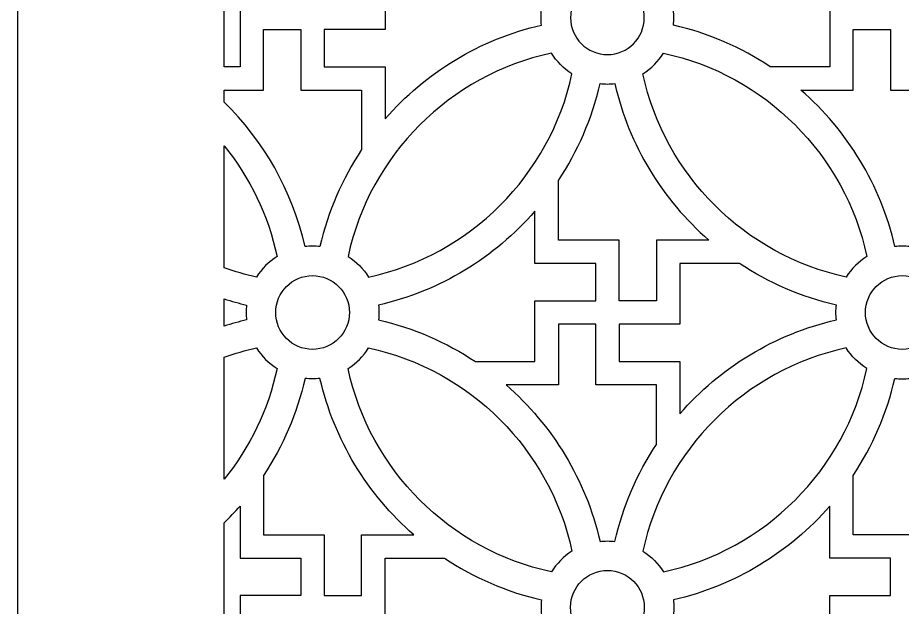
# Model space of a CAD drawing. Header units: centimetres. Extents: x -27 to -22.1, y -9 to 9.
# Drawn here: x -26.999 to -24.545, y -1.637 to 0 of the extents above; entities that cross this region are included whole.
import ezdxf

# ---------------------------------------------------------------- set-up
doc = ezdxf.new("R2010")
doc.units = ezdxf.units.CM
doc.header["$MEASUREMENT"] = 0
doc.layers.add('layer 1', color=7, linetype='Continuous')

msp = doc.modelspace()

# ---------------------------------------------------------------- linework, layer by layer
at = {"layer": 'layer 1', "color": 250}
msp.add_open_spline([(-22.09005, 8.99979), (-23.72641, 8.99979), (-25.36278, 8.99979), (-26.99914, 8.99979), (-26.99914, 8.99979), (-26.99914, 3.5307), (-26.99914, -1.93839), (-26.99914, -7.40747), (-26.99914, -7.40747), (-26.99913, -7.40747), (-26.99911, -7.40747), (-26.9991, -7.40747), (-26.9991, -7.40747), (-26.9991, -7.93839), (-26.9991, -8.4693), (-26.9991, -9.00021), (-26.9991, -9.00021), (-26.80819, -9.00021), (-26.61728, -9.00021), (-26.42637, -9.00021), (-26.42637, -9.00021), (-26.42637, -8.91839), (-26.42637, -8.83657), (-26.42637, -8.75476), (-26.42637, -8.75476), (-26.22443, -8.75476), (-26.02249, -8.75476), (-25.82055, -8.75476), (-25.82055, -8.75476), (-25.82055, -8.59488), (-25.82055, -8.43499), (-25.82055, -8.27511), (-25.82055, -8.27511), (-25.73885, -8.27348), (-25.65716, -8.27186), (-25.57546, -8.27022), (-25.57546, -8.27022), (-25.56095, -8.31159), (-25.54194, -8.34747), (-25.51038, -8.37913), (-25.51038, -8.37913), (-25.47946, -8.41014), (-25.44752, -8.4293), (-25.41001, -8.43803), (-25.41001, -8.43803), (-25.36035, -8.44958), (-25.30792, -8.44455), (-25.26805, -8.40977), (-25.26805, -8.40977), (-25.22948, -8.37612), (-25.20722, -8.32221), (-25.19923, -8.27078), (-25.19923, -8.27078), (-25.17641, -8.27309), (-25.15699, -8.27256), (-25.13868, -8.26993), (-25.13868, -8.26993), (-25.04731, -8.25686), (-25.00416, -8.19905), (-24.99645, -8.11187), (-24.99645, -8.11187), (-24.99455, -8.09051), (-24.99606, -8.06941), (-25.00284, -8.05085), (-25.00284, -8.05085), (-25.00141, -8.05121), (-24.99997, -8.05157), (-24.99854, -8.05193), (-24.99854, -8.05193), (-24.9663, -8.06308), (-24.93405, -8.07422), (-24.90182, -8.08537), (-24.90182, -8.08537), (-24.88247, -8.28292), (-24.72992, -8.43675), (-24.54457, -8.43675), (-24.54457, -8.43675), (-24.35923, -8.43675), (-24.20667, -8.28292), (-24.18733, -8.08537), (-24.18733, -8.08537), (-24.15509, -8.07422), (-24.12285, -8.06308), (-24.09061, -8.05193), (-24.09061, -8.05193), (-24.08918, -8.05157), (-24.08774, -8.05121), (-24.0863, -8.05085), (-24.0863, -8.05085), (-24.09309, -8.06941), (-24.0946, -8.09051), (-24.0927, -8.11187), (-24.0927, -8.11187), (-24.08499, -8.19905), (-24.04183, -8.25686), (-23.95047, -8.26993), (-23.95047, -8.26993), (-23.93216, -8.27256), (-23.91274, -8.27309), (-23.88992, -8.27078), (-23.88992, -8.27078), (-23.88193, -8.32221), (-23.85967, -8.37612), (-23.8211, -8.40977), (-23.8211, -8.40977), (-23.78123, -8.44455), (-23.7288, -8.44958), (-23.67914, -8.43803), (-23.67914, -8.43803), (-23.64162, -8.4293), (-23.60969, -8.41014), (-23.57878, -8.37913), (-23.57878, -8.37913), (-23.5472, -8.34747), (-23.5282, -8.31159), (-23.51369, -8.27022), (-23.51369, -8.27022), (-23.43199, -8.27186), (-23.3503, -8.27348), (-23.26859, -8.27511), (-23.26859, -8.27511), (-23.26859, -8.43499), (-23.26859, -8.59488), (-23.26859, -8.75476), (-23.26859, -8.75476), (-23.06666, -8.75476), (-22.86472, -8.75476), (-22.66277, -8.75476), (-22.66277, -8.75476), (-22.66277, -8.83657), (-22.66277, -8.91839), (-22.66277, -9.00021), (-22.66277, -9.00021), (-22.47186, -9.00021), (-22.28096, -9.00021), (-22.09005, -9.00021), (-22.09005, -9.00021), (-22.09005, -8.4693), (-22.09005, -7.93839), (-22.09005, -7.40747), (-22.09005, -7.40747), (-22.09005, -1.93839), (-22.09005, 3.5307), (-22.09005, 8.99979)], degree=3, knots=[0, 0, 0, 0, 0.027027, 0.027027, 0.027027, 0.027027, 0.0540541, 0.0540541, 0.0540541, 0.0540541, 0.0810811, 0.0810811, 0.0810811, 0.0810811, 0.1081081, 0.1081081, 0.1081081, 0.1081081, 0.1351351, 0.1351351, 0.1351351, 0.1351351, 0.1621622, 0.1621622, 0.1621622, 0.1621622, 0.1891892, 0.1891892, 0.1891892, 0.1891892, 0.2162162, 0.2162162, 0.2162162, 0.2162162, 0.2432432, 0.2432432, 0.2432432, 0.2432432, 0.2702703, 0.2702703, 0.2702703, 0.2702703, 0.2972973, 0.2972973, 0.2972973, 0.2972973, 0.3243243, 0.3243243, 0.3243243, 0.3243243, 0.3513514, 0.3513514, 0.3513514, 0.3513514, 0.3783784, 0.3783784, 0.3783784, 0.3783784, 0.4054054, 0.4054054, 0.4054054, 0.4054054, 0.4324324, 0.4324324, 0.4324324, 0.4324324, 0.4594595, 0.4594595, 0.4594595, 0.4594595, 0.4864865, 0.4864865, 0.4864865, 0.4864865, 0.5135135, 0.5135135, 0.5135135, 0.5135135, 0.5405405, 0.5405405, 0.5405405, 0.5405405, 0.5675676, 0.5675676, 0.5675676, 0.5675676, 0.5945946, 0.5945946, 0.5945946, 0.5945946, 0.6216216, 0.6216216, 0.6216216, 0.6216216, 0.6486486, 0.6486486, 0.6486486, 0.6486486, 0.6756757, 0.6756757, 0.6756757, 0.6756757, 0.7027027, 0.7027027, 0.7027027, 0.7027027, 0.7297297, 0.7297297, 0.7297297, 0.7297297, 0.7567568, 0.7567568, 0.7567568, 0.7567568, 0.7837838, 0.7837838, 0.7837838, 0.7837838, 0.8108108, 0.8108108, 0.8108108, 0.8108108, 0.8378378, 0.8378378, 0.8378378, 0.8378378, 0.8648649, 0.8648649, 0.8648649, 0.8648649, 0.8918919, 0.8918919, 0.8918919, 0.8918919, 0.9189189, 0.9189189, 0.9189189, 0.9189189, 0.9459459, 0.9459459, 0.9459459, 0.9459459, 1, 1, 1, 1], dxfattribs=at)
at = {"layer": 'layer 1', "color": 7}
for points, knots in [([(-26.42641, 0.23381), (-26.42641, 0.1104), (-26.42641, -0.01301), (-26.42641, -0.13642), (-26.42641, -0.13642), (-26.41162, -0.13642), (-26.39682, -0.13642), (-26.38203, -0.13642), (-26.38203, -0.13642), (-26.38203, -0.0802), (-26.38203, -0.024), (-26.38203, 0.03222), (-26.38203, 0.03222), (-26.32581, 0.03222), (-26.2696, 0.03222), (-26.21339, 0.03222), (-26.21339, 0.03222), (-26.21339, 0.06681), (-26.21339, 0.10141), (-26.21339, 0.136), (-26.21339, 0.136), (-26.2696, 0.136), (-26.32581, 0.136), (-26.38203, 0.136), (-26.38203, 0.136), (-26.38203, 0.18429), (-26.38203, 0.23259), (-26.38203, 0.28089), (-26.38203, 0.28089), (-26.3962, 0.26461), (-26.411, 0.24891), (-26.42641, 0.23381)], [0, 0, 0, 0, 0.1111111, 0.1111111, 0.1111111, 0.1111111, 0.2222222, 0.2222222, 0.2222222, 0.2222222, 0.3333333, 0.3333333, 0.3333333, 0.3333333, 0.4444444, 0.4444444, 0.4444444, 0.4444444, 0.5555556, 0.5555556, 0.5555556, 0.5555556, 0.6666667, 0.6666667, 0.6666667, 0.6666667, 0.7777778, 0.7777778, 0.7777778, 0.7777778, 1, 1, 1, 1]), ([(-24.9108, -0.13643), (-24.85575, -0.13643), (-24.8007, -0.13642), (-24.74566, -0.13642), (-24.74566, -0.13642), (-24.74566, -0.0802), (-24.74566, -0.024), (-24.74566, 0.03222), (-24.74566, 0.03222), (-24.68946, 0.03222), (-24.63323, 0.03222), (-24.57703, 0.03222), (-24.57703, 0.03222), (-24.57703, 0.06681), (-24.57703, 0.10141), (-24.57703, 0.136), (-24.57703, 0.136), (-24.63323, 0.136), (-24.68946, 0.136), (-24.74566, 0.136), (-24.74566, 0.136), (-24.74566, 0.18429), (-24.74566, 0.23259), (-24.74566, 0.28089), (-24.74566, 0.28089), (-24.85735, 0.15266), (-25.00834, 0.05958), (-25.17984, 0.02038), (-25.17984, 0.02038), (-25.17908, 0.01362), (-25.17869, 0.00675), (-25.17869, -0.00022), (-25.17869, -0.00022), (-25.17869, -0.00718), (-25.17908, -0.01405), (-25.17984, -0.0208), (-25.17984, -0.0208), (-25.08238, -0.04307), (-24.99156, -0.08278), (-24.9108, -0.13643)], [0, 0, 0, 0, 0.0909091, 0.0909091, 0.0909091, 0.0909091, 0.1818182, 0.1818182, 0.1818182, 0.1818182, 0.2727273, 0.2727273, 0.2727273, 0.2727273, 0.3636364, 0.3636364, 0.3636364, 0.3636364, 0.4545455, 0.4545455, 0.4545455, 0.4545455, 0.5454545, 0.5454545, 0.5454545, 0.5454545, 0.6363636, 0.6363636, 0.6363636, 0.6363636, 0.7272727, 0.7272727, 0.7272727, 0.7272727, 0.8181818, 0.8181818, 0.8181818, 0.8181818, 1, 1, 1, 1]), ([(-25.54686, -0.00022), (-25.54686, -0.00718), (-25.54646, -0.01405), (-25.54571, -0.0208), (-25.54571, -0.0208), (-25.71722, -0.06), (-25.8682, -0.15309), (-25.97988, -0.28132), (-25.97988, -0.28132), (-25.97988, -0.23301), (-25.97988, -0.18472), (-25.97988, -0.13642), (-25.97988, -0.13642), (-26.0015, -0.13642), (-26.02312, -0.13642), (-26.04475, -0.13642), (-26.04475, -0.13642), (-26.04475, -0.13642), (-26.04475, -0.13642), (-26.04475, -0.13642), (-26.04475, -0.13642), (-26.07934, -0.13642), (-26.11394, -0.13642), (-26.14853, -0.13642), (-26.14853, -0.13642), (-26.14853, -0.10183), (-26.14853, -0.06724), (-26.14853, -0.03264), (-26.14853, -0.03264), (-26.09232, -0.03264), (-26.0361, -0.03264), (-25.97989, -0.03264), (-25.97989, -0.03264), (-25.97989, 0.02357), (-25.97989, 0.07978), (-25.97989, 0.136), (-25.97989, 0.136), (-25.92484, 0.136), (-25.86979, 0.136), (-25.81475, 0.136), (-25.81475, 0.136), (-25.73398, 0.08236), (-25.64317, 0.04265), (-25.54571, 0.02038), (-25.54571, 0.02038), (-25.54646, 0.01362), (-25.54686, 0.00675), (-25.54686, -0.00022)], [0, 0, 0, 0, 0.0769231, 0.0769231, 0.0769231, 0.0769231, 0.1538462, 0.1538462, 0.1538462, 0.1538462, 0.2307692, 0.2307692, 0.2307692, 0.2307692, 0.3076923, 0.3076923, 0.3076923, 0.3076923, 0.3846154, 0.3846154, 0.3846154, 0.3846154, 0.4615385, 0.4615385, 0.4615385, 0.4615385, 0.5384615, 0.5384615, 0.5384615, 0.5384615, 0.6153846, 0.6153846, 0.6153846, 0.6153846, 0.6923077, 0.6923077, 0.6923077, 0.6923077, 0.7692308, 0.7692308, 0.7692308, 0.7692308, 0.8461538, 0.8461538, 0.8461538, 0.8461538, 1, 1, 1, 1]), ([(-25.26049, -0.00022), (-25.26049, -0.05669), (-25.3063, -0.10249), (-25.36278, -0.10249), (-25.36278, -0.10249), (-25.41925, -0.10249), (-25.46505, -0.05669), (-25.46505, -0.00022), (-25.46505, -0.00022), (-25.46505, 0.05627), (-25.41925, 0.10207), (-25.36278, 0.10207), (-25.36278, 0.10207), (-25.3063, 0.10207), (-25.26049, 0.05627), (-25.26049, -0.00022)], [0, 0, 0, 0, 0.2, 0.2, 0.2, 0.2, 0.4, 0.4, 0.4, 0.4, 0.6, 0.6, 0.6, 0.6, 1, 1, 1, 1]), ([(-26.42641, -0.20128), (-26.42641, -0.21226), (-26.42641, -0.22325), (-26.42641, -0.23423), (-26.42641, -0.23423), (-26.31661, -0.3419), (-26.23702, -0.48028), (-26.20156, -0.63546), (-26.20156, -0.63546), (-26.1948, -0.6347), (-26.18792, -0.6343), (-26.18096, -0.6343), (-26.18096, -0.6343), (-26.17399, -0.6343), (-26.16711, -0.6347), (-26.16035, -0.63546), (-26.16035, -0.63546), (-26.13808, -0.538), (-26.09838, -0.44719), (-26.04475, -0.36643), (-26.04475, -0.36643), (-26.04475, -0.31137), (-26.04475, -0.25633), (-26.04475, -0.20128), (-26.04475, -0.20128), (-26.10096, -0.20128), (-26.15718, -0.20128), (-26.21339, -0.20128), (-26.21339, -0.20128), (-26.21339, -0.14507), (-26.21339, -0.08885), (-26.21339, -0.03264), (-26.21339, -0.03264), (-26.24798, -0.03264), (-26.28257, -0.03264), (-26.31716, -0.03264), (-26.31716, -0.03264), (-26.31716, -0.08885), (-26.31716, -0.14507), (-26.31716, -0.20128), (-26.31716, -0.20128), (-26.35358, -0.20128), (-26.39, -0.20128), (-26.42641, -0.20128)], [0, 0, 0, 0, 0.0833333, 0.0833333, 0.0833333, 0.0833333, 0.1666667, 0.1666667, 0.1666667, 0.1666667, 0.25, 0.25, 0.25, 0.25, 0.3333333, 0.3333333, 0.3333333, 0.3333333, 0.4166667, 0.4166667, 0.4166667, 0.4166667, 0.5, 0.5, 0.5, 0.5, 0.5833333, 0.5833333, 0.5833333, 0.5833333, 0.6666667, 0.6666667, 0.6666667, 0.6666667, 0.75, 0.75, 0.75, 0.75, 0.8333333, 0.8333333, 0.8333333, 0.8333333, 1, 1, 1, 1]), ([(-24.40838, -0.36643), (-24.40838, -0.31137), (-24.40838, -0.25633), (-24.40838, -0.20128), (-24.40838, -0.20128), (-24.4646, -0.20128), (-24.5208, -0.20128), (-24.57703, -0.20128), (-24.57703, -0.20128), (-24.57703, -0.14507), (-24.57703, -0.08885), (-24.57703, -0.03264), (-24.57703, -0.03264), (-24.61162, -0.03264), (-24.6462, -0.03264), (-24.6808, -0.03264), (-24.6808, -0.03264), (-24.6808, -0.08885), (-24.6808, -0.14507), (-24.6808, -0.20128), (-24.6808, -0.20128), (-24.7291, -0.20128), (-24.7774, -0.20128), (-24.8257, -0.20128), (-24.8257, -0.20128), (-24.69748, -0.31297), (-24.60439, -0.46395), (-24.5652, -0.63546), (-24.5652, -0.63546), (-24.55843, -0.6347), (-24.55156, -0.6343), (-24.54459, -0.6343), (-24.54459, -0.6343), (-24.53763, -0.6343), (-24.53076, -0.6347), (-24.52398, -0.63546), (-24.52398, -0.63546), (-24.50171, -0.538), (-24.46201, -0.44719), (-24.40838, -0.36643)], [0, 0, 0, 0, 0.0909091, 0.0909091, 0.0909091, 0.0909091, 0.1818182, 0.1818182, 0.1818182, 0.1818182, 0.2727273, 0.2727273, 0.2727273, 0.2727273, 0.3636364, 0.3636364, 0.3636364, 0.3636364, 0.4545455, 0.4545455, 0.4545455, 0.4545455, 0.5454545, 0.5454545, 0.5454545, 0.5454545, 0.6363636, 0.6363636, 0.6363636, 0.6363636, 0.7272727, 0.7272727, 0.7272727, 0.7272727, 0.8181818, 0.8181818, 0.8181818, 0.8181818, 1, 1, 1, 1]), ([(-25.51838, -0.0986), (-25.50377, -0.12163), (-25.48419, -0.14122), (-25.46115, -0.15582), (-25.46115, -0.15582), (-25.52179, -0.43754), (-25.74364, -0.65937), (-26.02536, -0.72), (-26.02536, -0.72), (-26.03996, -0.69697), (-26.05952, -0.67739), (-26.08256, -0.6628), (-26.08256, -0.6628), (-26.02193, -0.38108), (-25.80009, -0.15924), (-25.51838, -0.0986)], [0, 0, 0, 0, 0.2, 0.2, 0.2, 0.2, 0.4, 0.4, 0.4, 0.4, 0.6, 0.6, 0.6, 0.6, 1, 1, 1, 1]), ([(-25.20718, -0.0986), (-25.22178, -0.12163), (-25.24135, -0.14122), (-25.2644, -0.15582), (-25.2644, -0.15582), (-25.20376, -0.43754), (-24.98192, -0.65937), (-24.70019, -0.72), (-24.70019, -0.72), (-24.6856, -0.69697), (-24.66603, -0.67739), (-24.64299, -0.6628), (-24.64299, -0.6628), (-24.70362, -0.38108), (-24.92546, -0.15924), (-25.20718, -0.0986)], [0, 0, 0, 0, 0.2, 0.2, 0.2, 0.2, 0.4, 0.4, 0.4, 0.4, 0.6, 0.6, 0.6, 0.6, 1, 1, 1, 1]), ([(-25.36278, -0.1843), (-25.36974, -0.1843), (-25.3766, -0.1839), (-25.38337, -0.18315), (-25.38337, -0.18315), (-25.40563, -0.28062), (-25.44534, -0.37143), (-25.49899, -0.45221), (-25.49899, -0.45221), (-25.49899, -0.50724), (-25.49899, -0.56228), (-25.49899, -0.61732), (-25.49899, -0.61732), (-25.44277, -0.61732), (-25.38656, -0.61732), (-25.33034, -0.61732), (-25.33034, -0.61732), (-25.33034, -0.67353), (-25.33034, -0.72975), (-25.33034, -0.78596), (-25.33034, -0.78596), (-25.29575, -0.78596), (-25.26115, -0.78596), (-25.22657, -0.78596), (-25.22657, -0.78596), (-25.22657, -0.75137), (-25.22657, -0.71678), (-25.22657, -0.68219), (-25.22657, -0.68219), (-25.22657, -0.68219), (-25.22657, -0.68219), (-25.22657, -0.68219), (-25.22657, -0.68219), (-25.22657, -0.66056), (-25.22657, -0.63894), (-25.22657, -0.61732), (-25.22657, -0.61732), (-25.17827, -0.61732), (-25.12998, -0.61732), (-25.08168, -0.61732), (-25.08168, -0.61732), (-25.2099, -0.50564), (-25.30299, -0.35465), (-25.34218, -0.18315), (-25.34218, -0.18315), (-25.34895, -0.1839), (-25.35582, -0.1843), (-25.36278, -0.1843)], [0, 0, 0, 0, 0.0769231, 0.0769231, 0.0769231, 0.0769231, 0.1538462, 0.1538462, 0.1538462, 0.1538462, 0.2307692, 0.2307692, 0.2307692, 0.2307692, 0.3076923, 0.3076923, 0.3076923, 0.3076923, 0.3846154, 0.3846154, 0.3846154, 0.3846154, 0.4615385, 0.4615385, 0.4615385, 0.4615385, 0.5384615, 0.5384615, 0.5384615, 0.5384615, 0.6153846, 0.6153846, 0.6153846, 0.6153846, 0.6923077, 0.6923077, 0.6923077, 0.6923077, 0.7692308, 0.7692308, 0.7692308, 0.7692308, 0.8461538, 0.8461538, 0.8461538, 0.8461538, 1, 1, 1, 1]), ([(-26.42641, -0.35572), (-26.42641, -0.46866), (-26.42641, -0.58161), (-26.42641, -0.69456), (-26.42641, -0.69456), (-26.39727, -0.70486), (-26.36726, -0.71339), (-26.33656, -0.72), (-26.33656, -0.72), (-26.32196, -0.69697), (-26.30239, -0.67739), (-26.27935, -0.6628), (-26.27935, -0.6628), (-26.304, -0.54828), (-26.35529, -0.44364), (-26.42641, -0.35572)], [0, 0, 0, 0, 0.2, 0.2, 0.2, 0.2, 0.4, 0.4, 0.4, 0.4, 0.6, 0.6, 0.6, 0.6, 1, 1, 1, 1]), ([(-25.56384, -0.53731), (-25.56384, -0.5856), (-25.56384, -0.63389), (-25.56384, -0.68219), (-25.56384, -0.68219), (-25.50763, -0.68219), (-25.45141, -0.68219), (-25.3952, -0.68219), (-25.3952, -0.68219), (-25.3952, -0.71678), (-25.3952, -0.75137), (-25.3952, -0.78596), (-25.3952, -0.78596), (-25.45141, -0.78596), (-25.50763, -0.78596), (-25.56384, -0.78596), (-25.56384, -0.78596), (-25.56384, -0.84218), (-25.56384, -0.89839), (-25.56384, -0.9546), (-25.56384, -0.9546), (-25.61888, -0.9546), (-25.67393, -0.9546), (-25.72897, -0.9546), (-25.72897, -0.9546), (-25.80973, -0.90097), (-25.90056, -0.86126), (-25.99802, -0.83899), (-25.99802, -0.83899), (-25.99727, -0.83222), (-25.99687, -0.82535), (-25.99687, -0.81839), (-25.99687, -0.81839), (-25.99687, -0.81143), (-25.99727, -0.80455), (-25.99802, -0.79779), (-25.99802, -0.79779), (-25.82652, -0.75861), (-25.67553, -0.66553), (-25.56384, -0.53731)], [0, 0, 0, 0, 0.0909091, 0.0909091, 0.0909091, 0.0909091, 0.1818182, 0.1818182, 0.1818182, 0.1818182, 0.2727273, 0.2727273, 0.2727273, 0.2727273, 0.3636364, 0.3636364, 0.3636364, 0.3636364, 0.4545455, 0.4545455, 0.4545455, 0.4545455, 0.5454545, 0.5454545, 0.5454545, 0.5454545, 0.6363636, 0.6363636, 0.6363636, 0.6363636, 0.7272727, 0.7272727, 0.7272727, 0.7272727, 0.8181818, 0.8181818, 0.8181818, 0.8181818, 1, 1, 1, 1]), ([(-25.1617, -1.09948), (-25.1617, -1.05119), (-25.1617, -1.0029), (-25.1617, -0.9546), (-25.1617, -0.9546), (-25.18332, -0.9546), (-25.20495, -0.9546), (-25.22657, -0.9546), (-25.22657, -0.9546), (-25.22657, -0.9546), (-25.22657, -0.9546), (-25.22657, -0.9546), (-25.22657, -0.9546), (-25.26115, -0.9546), (-25.29575, -0.9546), (-25.33034, -0.9546), (-25.33034, -0.9546), (-25.33034, -0.92001), (-25.33034, -0.88541), (-25.33034, -0.85082), (-25.33034, -0.85082), (-25.27413, -0.85082), (-25.21792, -0.85082), (-25.1617, -0.85082), (-25.1617, -0.85082), (-25.1617, -0.79462), (-25.1617, -0.7384), (-25.1617, -0.68219), (-25.1617, -0.68219), (-25.10666, -0.68219), (-25.05161, -0.68219), (-24.99657, -0.68219), (-24.99657, -0.68219), (-24.91581, -0.73582), (-24.825, -0.77552), (-24.72753, -0.79779), (-24.72753, -0.79779), (-24.72828, -0.80455), (-24.72868, -0.81143), (-24.72868, -0.81839), (-24.72868, -0.81839), (-24.72868, -0.82535), (-24.72828, -0.83222), (-24.72753, -0.83899), (-24.72753, -0.83899), (-24.89903, -0.87818), (-25.05001, -0.97127), (-25.1617, -1.09948)], [0, 0, 0, 0, 0.0769231, 0.0769231, 0.0769231, 0.0769231, 0.1538462, 0.1538462, 0.1538462, 0.1538462, 0.2307692, 0.2307692, 0.2307692, 0.2307692, 0.3076923, 0.3076923, 0.3076923, 0.3076923, 0.3846154, 0.3846154, 0.3846154, 0.3846154, 0.4615385, 0.4615385, 0.4615385, 0.4615385, 0.5384615, 0.5384615, 0.5384615, 0.5384615, 0.6153846, 0.6153846, 0.6153846, 0.6153846, 0.6923077, 0.6923077, 0.6923077, 0.6923077, 0.7692308, 0.7692308, 0.7692308, 0.7692308, 0.8461538, 0.8461538, 0.8461538, 0.8461538, 1, 1, 1, 1]), ([(-26.18096, -0.92066), (-26.12448, -0.92066), (-26.07869, -0.87487), (-26.07869, -0.81839), (-26.07869, -0.81839), (-26.07869, -0.76192), (-26.12448, -0.71612), (-26.18096, -0.71612), (-26.18096, -0.71612), (-26.23743, -0.71612), (-26.28323, -0.76192), (-26.28323, -0.81839), (-26.28323, -0.81839), (-26.28323, -0.87487), (-26.23743, -0.92066), (-26.18096, -0.92066)], [0, 0, 0, 0, 0.2, 0.2, 0.2, 0.2, 0.4, 0.4, 0.4, 0.4, 0.6, 0.6, 0.6, 0.6, 1, 1, 1, 1]), ([(-24.54459, -0.71612), (-24.60107, -0.71612), (-24.64686, -0.76192), (-24.64686, -0.81839), (-24.64686, -0.81839), (-24.64686, -0.87487), (-24.60107, -0.92066), (-24.54459, -0.92066), (-24.54459, -0.92066), (-24.48812, -0.92066), (-24.44232, -0.87487), (-24.44232, -0.81839), (-24.44232, -0.81839), (-24.44232, -0.76192), (-24.48812, -0.71612), (-24.54459, -0.71612)], [0, 0, 0, 0, 0.2, 0.2, 0.2, 0.2, 0.4, 0.4, 0.4, 0.4, 0.6, 0.6, 0.6, 0.6, 1, 1, 1, 1]), ([(-26.42641, -0.78086), (-26.42641, -0.80588), (-26.42641, -0.8309), (-26.42641, -0.85593), (-26.42641, -0.85593), (-26.40591, -0.84949), (-26.38506, -0.84383), (-26.3639, -0.83899), (-26.3639, -0.83899), (-26.36465, -0.83222), (-26.36505, -0.82535), (-26.36505, -0.81839), (-26.36505, -0.81839), (-26.36505, -0.81143), (-26.36465, -0.80455), (-26.3639, -0.79779), (-26.3639, -0.79779), (-26.38506, -0.79296), (-26.40591, -0.78729), (-26.42641, -0.78086)], [0, 0, 0, 0, 0.1666667, 0.1666667, 0.1666667, 0.1666667, 0.3333333, 0.3333333, 0.3333333, 0.3333333, 0.5, 0.5, 0.5, 0.5, 0.6666667, 0.6666667, 0.6666667, 0.6666667, 1, 1, 1, 1]), ([(-25.64386, -1.01947), (-25.59557, -1.01947), (-25.54727, -1.01947), (-25.49899, -1.01947), (-25.49899, -1.01947), (-25.49899, -0.96325), (-25.49899, -0.90704), (-25.49899, -0.85082), (-25.49899, -0.85082), (-25.46439, -0.85082), (-25.4298, -0.85082), (-25.3952, -0.85082), (-25.3952, -0.85082), (-25.3952, -0.90704), (-25.3952, -0.96325), (-25.3952, -1.01946), (-25.3952, -1.01946), (-25.33899, -1.01946), (-25.28278, -1.01946), (-25.22657, -1.01946), (-25.22657, -1.01946), (-25.22657, -1.0745), (-25.22657, -1.12954), (-25.22657, -1.18458), (-25.22657, -1.18458), (-25.2802, -1.26535), (-25.31991, -1.35617), (-25.34218, -1.45363), (-25.34218, -1.45363), (-25.34895, -1.45288), (-25.35582, -1.45248), (-25.36278, -1.45248), (-25.36278, -1.45248), (-25.36974, -1.45248), (-25.3766, -1.45288), (-25.38337, -1.45363), (-25.38337, -1.45363), (-25.42256, -1.28214), (-25.51564, -1.13115), (-25.64386, -1.01947)], [0, 0, 0, 0, 0.0909091, 0.0909091, 0.0909091, 0.0909091, 0.1818182, 0.1818182, 0.1818182, 0.1818182, 0.2727273, 0.2727273, 0.2727273, 0.2727273, 0.3636364, 0.3636364, 0.3636364, 0.3636364, 0.4545455, 0.4545455, 0.4545455, 0.4545455, 0.5454545, 0.5454545, 0.5454545, 0.5454545, 0.6363636, 0.6363636, 0.6363636, 0.6363636, 0.7272727, 0.7272727, 0.7272727, 0.7272727, 0.8181818, 0.8181818, 0.8181818, 0.8181818, 1, 1, 1, 1]), ([(-26.42641, -0.94222), (-26.42641, -1.05517), (-26.42641, -1.16811), (-26.42641, -1.28106), (-26.42641, -1.28106), (-26.35529, -1.19313), (-26.304, -1.08851), (-26.27935, -0.97399), (-26.27935, -0.97399), (-26.30239, -0.95939), (-26.32196, -0.93982), (-26.33656, -0.91678), (-26.33656, -0.91678), (-26.36726, -0.9234), (-26.39727, -0.93192), (-26.42641, -0.94222)], [0, 0, 0, 0, 0.2, 0.2, 0.2, 0.2, 0.4, 0.4, 0.4, 0.4, 0.6, 0.6, 0.6, 0.6, 1, 1, 1, 1]), ([(-25.51838, -1.53819), (-25.50377, -1.51514), (-25.48419, -1.49557), (-25.46115, -1.48097), (-25.46115, -1.48097), (-25.52179, -1.19925), (-25.74364, -0.97742), (-26.02536, -0.91678), (-26.02536, -0.91678), (-26.03996, -0.93982), (-26.05952, -0.95939), (-26.08256, -0.97399), (-26.08256, -0.97399), (-26.02193, -1.25571), (-25.80009, -1.47755), (-25.51838, -1.53819)], [0, 0, 0, 0, 0.2, 0.2, 0.2, 0.2, 0.4, 0.4, 0.4, 0.4, 0.6, 0.6, 0.6, 0.6, 1, 1, 1, 1]), ([(-25.20718, -1.53819), (-25.22178, -1.51514), (-25.24135, -1.49557), (-25.2644, -1.48097), (-25.2644, -1.48097), (-25.20376, -1.19925), (-24.98192, -0.97742), (-24.70019, -0.91678), (-24.70019, -0.91678), (-24.6856, -0.93982), (-24.66603, -0.95939), (-24.64299, -0.97399), (-24.64299, -0.97399), (-24.70362, -1.25571), (-24.92546, -1.47755), (-25.20718, -1.53819)], [0, 0, 0, 0, 0.2, 0.2, 0.2, 0.2, 0.4, 0.4, 0.4, 0.4, 0.6, 0.6, 0.6, 0.6, 1, 1, 1, 1]), ([(-25.89986, -1.4355), (-25.94815, -1.4355), (-25.99645, -1.4355), (-26.04475, -1.4355), (-26.04475, -1.4355), (-26.04475, -1.45713), (-26.04475, -1.47874), (-26.04475, -1.50036), (-26.04475, -1.50036), (-26.04475, -1.50036), (-26.04475, -1.50036), (-26.04475, -1.50036), (-26.04475, -1.50036), (-26.04475, -1.53496), (-26.04475, -1.56956), (-26.04475, -1.60415), (-26.04475, -1.60415), (-26.07934, -1.60415), (-26.11394, -1.60415), (-26.14853, -1.60415), (-26.14853, -1.60415), (-26.14853, -1.54793), (-26.14853, -1.49172), (-26.14853, -1.4355), (-26.14853, -1.4355), (-26.20474, -1.4355), (-26.26095, -1.4355), (-26.31716, -1.4355), (-26.31716, -1.4355), (-26.31716, -1.38045), (-26.31716, -1.32541), (-26.31716, -1.27036), (-26.31716, -1.27036), (-26.26353, -1.1896), (-26.22384, -1.09879), (-26.20156, -1.00132), (-26.20156, -1.00132), (-26.1948, -1.00208), (-26.18792, -1.00248), (-26.18096, -1.00248), (-26.18096, -1.00248), (-26.17399, -1.00248), (-26.16711, -1.00208), (-26.16035, -1.00132), (-26.16035, -1.00132), (-26.12116, -1.17283), (-26.02807, -1.32382), (-25.89986, -1.4355)], [0, 0, 0, 0, 0.0769231, 0.0769231, 0.0769231, 0.0769231, 0.1538462, 0.1538462, 0.1538462, 0.1538462, 0.2307692, 0.2307692, 0.2307692, 0.2307692, 0.3076923, 0.3076923, 0.3076923, 0.3076923, 0.3846154, 0.3846154, 0.3846154, 0.3846154, 0.4615385, 0.4615385, 0.4615385, 0.4615385, 0.5384615, 0.5384615, 0.5384615, 0.5384615, 0.6153846, 0.6153846, 0.6153846, 0.6153846, 0.6923077, 0.6923077, 0.6923077, 0.6923077, 0.7692308, 0.7692308, 0.7692308, 0.7692308, 0.8461538, 0.8461538, 0.8461538, 0.8461538, 1, 1, 1, 1]), ([(-24.54459, -1.00248), (-24.55156, -1.00248), (-24.55843, -1.00208), (-24.5652, -1.00132), (-24.5652, -1.00132), (-24.58747, -1.09879), (-24.62717, -1.1896), (-24.6808, -1.27036), (-24.6808, -1.27036), (-24.6808, -1.32541), (-24.6808, -1.38045), (-24.68079, -1.4355), (-24.68079, -1.4355), (-24.62459, -1.4355), (-24.56838, -1.4355), (-24.51216, -1.4355), (-24.51216, -1.4355), (-24.51216, -1.49172), (-24.51216, -1.54793), (-24.51216, -1.60415), (-24.51216, -1.60415), (-24.47757, -1.60415), (-24.44298, -1.60415), (-24.40838, -1.60415), (-24.40838, -1.60415), (-24.40838, -1.56956), (-24.40838, -1.53496), (-24.40838, -1.50036), (-24.40838, -1.50036), (-24.40838, -1.50036), (-24.40838, -1.50036), (-24.40838, -1.50036), (-24.40838, -1.50036), (-24.40838, -1.47874), (-24.40838, -1.45713), (-24.40838, -1.4355), (-24.40838, -1.4355), (-24.36009, -1.4355), (-24.31179, -1.4355), (-24.26349, -1.4355), (-24.26349, -1.4355), (-24.39171, -1.32382), (-24.4848, -1.17283), (-24.52398, -1.00132), (-24.52398, -1.00132), (-24.53076, -1.00208), (-24.53763, -1.00248), (-24.54459, -1.00248)], [0, 0, 0, 0, 0.0769231, 0.0769231, 0.0769231, 0.0769231, 0.1538462, 0.1538462, 0.1538462, 0.1538462, 0.2307692, 0.2307692, 0.2307692, 0.2307692, 0.3076923, 0.3076923, 0.3076923, 0.3076923, 0.3846154, 0.3846154, 0.3846154, 0.3846154, 0.4615385, 0.4615385, 0.4615385, 0.4615385, 0.5384615, 0.5384615, 0.5384615, 0.5384615, 0.6153846, 0.6153846, 0.6153846, 0.6153846, 0.6923077, 0.6923077, 0.6923077, 0.6923077, 0.7692308, 0.7692308, 0.7692308, 0.7692308, 0.8461538, 0.8461538, 0.8461538, 0.8461538, 1, 1, 1, 1]), ([(-26.42641, -1.40255), (-26.42641, -1.52597), (-26.42641, -1.64938), (-26.42641, -1.77279), (-26.42641, -1.77279), (-26.41162, -1.77279), (-26.39682, -1.77279), (-26.38203, -1.77279), (-26.38203, -1.77279), (-26.38203, -1.71658), (-26.38203, -1.66036), (-26.38203, -1.60415), (-26.38203, -1.60415), (-26.32581, -1.60415), (-26.2696, -1.60415), (-26.21339, -1.60415), (-26.21339, -1.60415), (-26.21339, -1.56956), (-26.21339, -1.53496), (-26.21339, -1.50036), (-26.21339, -1.50036), (-26.2696, -1.50036), (-26.32581, -1.50036), (-26.38203, -1.50036), (-26.38203, -1.50036), (-26.38203, -1.45207), (-26.38203, -1.40377), (-26.38203, -1.35547), (-26.38203, -1.35547), (-26.3962, -1.37174), (-26.411, -1.38745), (-26.42641, -1.40255)], [0, 0, 0, 0, 0.1111111, 0.1111111, 0.1111111, 0.1111111, 0.2222222, 0.2222222, 0.2222222, 0.2222222, 0.3333333, 0.3333333, 0.3333333, 0.3333333, 0.4444444, 0.4444444, 0.4444444, 0.4444444, 0.5555556, 0.5555556, 0.5555556, 0.5555556, 0.6666667, 0.6666667, 0.6666667, 0.6666667, 0.7777778, 0.7777778, 0.7777778, 0.7777778, 1, 1, 1, 1]), ([(-24.74566, -1.35547), (-24.74566, -1.40377), (-24.74566, -1.45207), (-24.74566, -1.50036), (-24.74566, -1.50036), (-24.68946, -1.50036), (-24.63323, -1.50036), (-24.57703, -1.50036), (-24.57703, -1.50036), (-24.57703, -1.53496), (-24.57703, -1.56956), (-24.57703, -1.60415), (-24.57703, -1.60415), (-24.63323, -1.60415), (-24.68946, -1.60415), (-24.74566, -1.60415), (-24.74566, -1.60415), (-24.74566, -1.66036), (-24.74566, -1.71658), (-24.74566, -1.77279), (-24.74566, -1.77279), (-24.8007, -1.77279), (-24.85575, -1.77279), (-24.9108, -1.77279), (-24.9108, -1.77279), (-24.99156, -1.71915), (-25.08238, -1.67944), (-25.17984, -1.65716), (-25.17984, -1.65716), (-25.17908, -1.65041), (-25.17869, -1.64354), (-25.17869, -1.63657), (-25.17869, -1.63657), (-25.17869, -1.62961), (-25.17908, -1.62274), (-25.17984, -1.61597), (-25.17984, -1.61597), (-25.00834, -1.57678), (-24.85735, -1.4837), (-24.74566, -1.35547)], [0, 0, 0, 0, 0.0909091, 0.0909091, 0.0909091, 0.0909091, 0.1818182, 0.1818182, 0.1818182, 0.1818182, 0.2727273, 0.2727273, 0.2727273, 0.2727273, 0.3636364, 0.3636364, 0.3636364, 0.3636364, 0.4545455, 0.4545455, 0.4545455, 0.4545455, 0.5454545, 0.5454545, 0.5454545, 0.5454545, 0.6363636, 0.6363636, 0.6363636, 0.6363636, 0.7272727, 0.7272727, 0.7272727, 0.7272727, 0.8181818, 0.8181818, 0.8181818, 0.8181818, 1, 1, 1, 1]), ([(-25.54686, -1.63657), (-25.54686, -1.62961), (-25.54646, -1.62274), (-25.54571, -1.61597), (-25.54571, -1.61597), (-25.64317, -1.5937), (-25.73398, -1.554), (-25.81475, -1.50036), (-25.81475, -1.50036), (-25.86979, -1.50036), (-25.92484, -1.50036), (-25.97989, -1.50036), (-25.97989, -1.50036), (-25.97989, -1.55659), (-25.97989, -1.61279), (-25.97989, -1.669), (-25.97989, -1.669), (-26.0361, -1.669), (-26.09232, -1.669), (-26.14853, -1.669), (-26.14853, -1.669), (-26.14853, -1.70359), (-26.14853, -1.73819), (-26.14853, -1.77278), (-26.14853, -1.77278), (-26.11394, -1.77278), (-26.07934, -1.77278), (-26.04475, -1.77279), (-26.04475, -1.77279), (-26.04475, -1.77278), (-26.04475, -1.77278), (-26.04475, -1.77278), (-26.04475, -1.77278), (-26.02312, -1.77278), (-26.0015, -1.77278), (-25.97988, -1.77278), (-25.97988, -1.77278), (-25.97988, -1.82108), (-25.97988, -1.86938), (-25.97988, -1.91768), (-25.97988, -1.91768), (-25.8682, -1.78945), (-25.71722, -1.69636), (-25.54571, -1.65716), (-25.54571, -1.65716), (-25.54646, -1.65041), (-25.54686, -1.64354), (-25.54686, -1.63657)], [0, 0, 0, 0, 0.0769231, 0.0769231, 0.0769231, 0.0769231, 0.1538462, 0.1538462, 0.1538462, 0.1538462, 0.2307692, 0.2307692, 0.2307692, 0.2307692, 0.3076923, 0.3076923, 0.3076923, 0.3076923, 0.3846154, 0.3846154, 0.3846154, 0.3846154, 0.4615385, 0.4615385, 0.4615385, 0.4615385, 0.5384615, 0.5384615, 0.5384615, 0.5384615, 0.6153846, 0.6153846, 0.6153846, 0.6153846, 0.6923077, 0.6923077, 0.6923077, 0.6923077, 0.7692308, 0.7692308, 0.7692308, 0.7692308, 0.8461538, 0.8461538, 0.8461538, 0.8461538, 1, 1, 1, 1]), ([(-25.36278, -1.5343), (-25.41925, -1.5343), (-25.46505, -1.5801), (-25.46505, -1.63657), (-25.46505, -1.63657), (-25.46505, -1.69304), (-25.41925, -1.73885), (-25.36278, -1.73885), (-25.36278, -1.73885), (-25.3063, -1.73885), (-25.26049, -1.69304), (-25.26049, -1.63657), (-25.26049, -1.63657), (-25.26049, -1.5801), (-25.3063, -1.5343), (-25.36278, -1.5343)], [0, 0, 0, 0, 0.2, 0.2, 0.2, 0.2, 0.4, 0.4, 0.4, 0.4, 0.6, 0.6, 0.6, 0.6, 1, 1, 1, 1])]:
    msp.add_open_spline(points, degree=3, knots=knots, dxfattribs=at)

doc.saveas('drawing.dxf')
